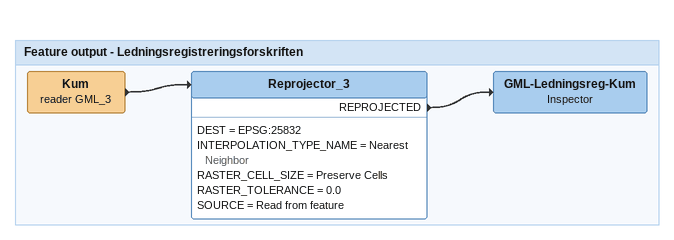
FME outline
Bookmark: Feature output - Ledningsregistreringsforskriften
Kum (reader GML_3)
    -> Reprojector_3
Reprojector_3
    DEST = EPSG:25832
    INTERPOLATION_TYPE_NAME = Nearest Neighbor
    RASTER_CELL_SIZE = Preserve Cells
    RASTER_TOLERANCE = 0.0
    SOURCE = Read from feature
    REPROJECTED -> GML-Ledningsreg-Kum
GML-Ledningsreg-Kum: Inspector
